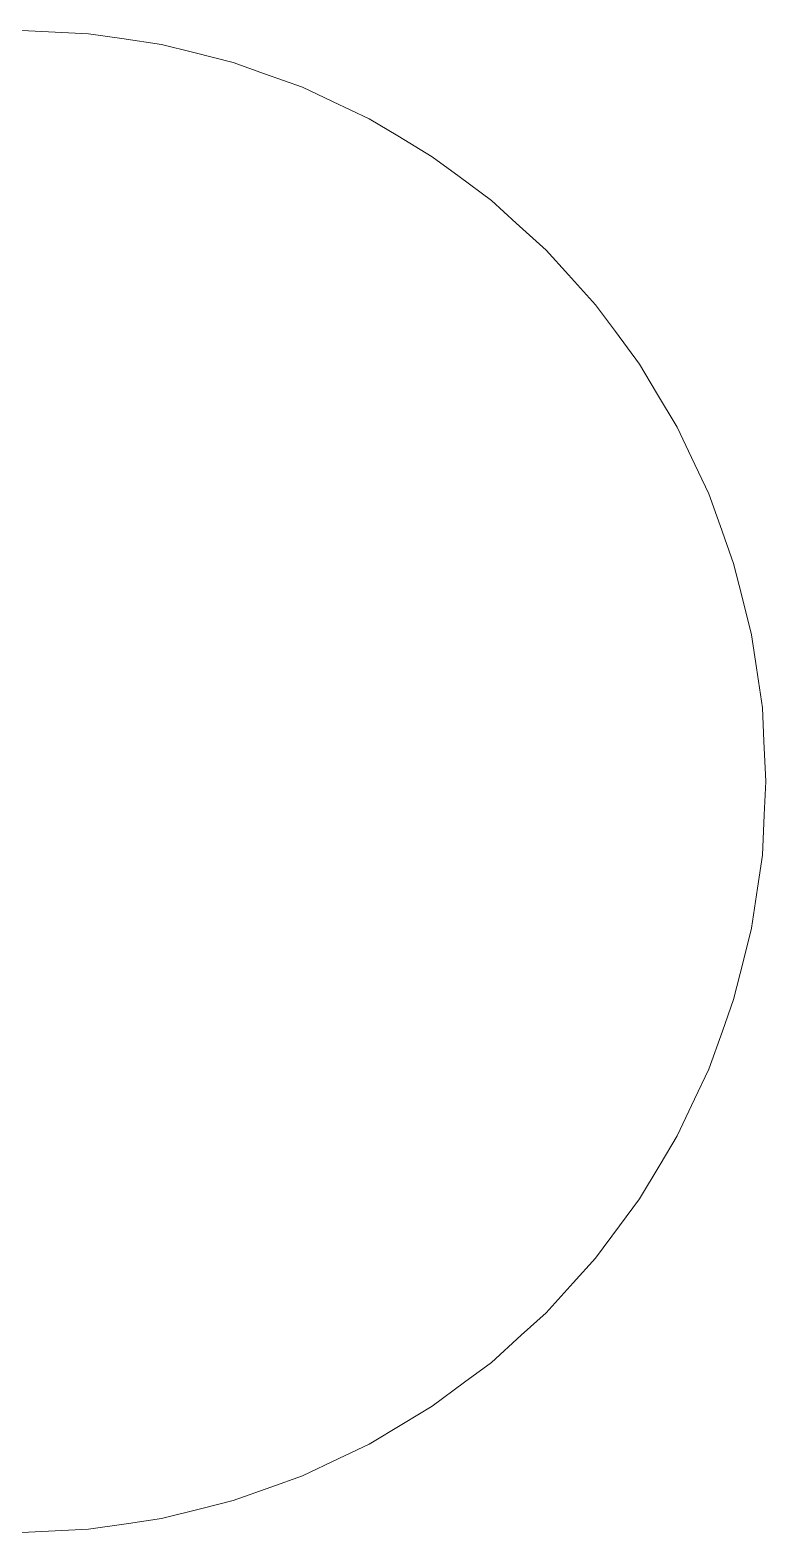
# Model space of a CAD drawing. Header units: centimetres. Extents: x -214 to 137, y -175 to 4.
# Drawn here: x 79.57 to 83.66, y -166.35 to -157.99 of the extents above; entities that cross this region are included whole.
import ezdxf

# ---------------------------------------------------------------- set-up
doc = ezdxf.new("R2010")
doc.units = ezdxf.units.CM
doc.header["$MEASUREMENT"] = 0
doc.layers.add('layer 1', color=7, linetype='Continuous')

msp = doc.modelspace()

# ---------------------------------------------------------------- linework, layer by layer
at = {"layer": 'layer 1', "color": 5, "lineweight": 9}
for points in [[(79.48457, -157.9915), (79.48457, -157.9915), (79.67038, -158.00063), (79.67038, -158.00063)], [(79.48457, -157.9915), (79.48457, -157.9915), (79.67038, -158.00063), (79.67038, -158.00063)], [(79.48457, -157.9915), (79.48457, -157.9915), (79.67038, -158.00063), (79.67038, -158.00063)], [(79.48457, -157.9915), (79.48457, -157.9915), (79.67038, -158.00063), (79.67038, -158.00063)], [(79.48457, -157.9915), (79.48457, -157.9915), (79.67038, -158.00063), (79.67038, -158.00063)], [(79.67038, -158.00063), (79.67038, -158.00063), (79.89433, -158.01163), (79.89433, -158.01163)], [(79.67038, -158.00063), (79.67038, -158.00063), (79.89433, -158.01163), (79.89433, -158.01163)], [(79.67038, -158.00063), (79.67038, -158.00063), (79.89433, -158.01163), (79.89433, -158.01163)], [(79.67038, -158.00063), (79.67038, -158.00063), (79.89433, -158.01163), (79.89433, -158.01163)], [(79.67038, -158.00063), (79.67038, -158.00063), (79.89433, -158.01163), (79.89433, -158.01163)], [(79.89433, -158.01163), (79.89433, -158.01163), (80.07833, -158.03893), (80.07833, -158.03893)], [(79.89433, -158.01163), (79.89433, -158.01163), (80.07833, -158.03893), (80.07833, -158.03893)], [(79.89433, -158.01163), (79.89433, -158.01163), (80.07833, -158.03893), (80.07833, -158.03893)], [(79.89433, -158.01163), (79.89433, -158.01163), (80.07833, -158.03893), (80.07833, -158.03893)], [(79.89433, -158.01163), (79.89433, -158.01163), (80.07833, -158.03893), (80.07833, -158.03893)], [(80.07833, -158.03893), (80.07833, -158.03893), (80.30011, -158.07183), (80.30011, -158.07183)], [(80.07833, -158.03893), (80.07833, -158.03893), (80.30011, -158.07183), (80.30011, -158.07183)], [(80.07833, -158.03893), (80.07833, -158.03893), (80.30011, -158.07183), (80.30011, -158.07183)], [(80.07833, -158.03893), (80.07833, -158.03893), (80.30011, -158.07183), (80.30011, -158.07183)], [(80.07833, -158.03893), (80.07833, -158.03893), (80.30011, -158.07183), (80.30011, -158.07183)], [(80.30011, -158.07183), (80.30011, -158.07183), (80.48056, -158.11703), (80.48056, -158.11703)], [(80.30011, -158.07183), (80.30011, -158.07183), (80.48056, -158.11703), (80.48056, -158.11703)], [(80.30011, -158.07183), (80.30011, -158.07183), (80.48056, -158.11703), (80.48056, -158.11703)], [(80.30011, -158.07183), (80.30011, -158.07183), (80.48056, -158.11703), (80.48056, -158.11703)], [(80.30011, -158.07183), (80.30011, -158.07183), (80.48056, -158.11703), (80.48056, -158.11703)], [(80.48056, -158.11703), (80.48056, -158.11703), (80.69804, -158.17151), (80.69804, -158.17151)], [(80.48056, -158.11703), (80.48056, -158.11703), (80.69804, -158.17151), (80.69804, -158.17151)], [(80.48056, -158.11703), (80.48056, -158.11703), (80.69804, -158.17151), (80.69804, -158.17151)], [(80.48056, -158.11703), (80.48056, -158.11703), (80.69804, -158.17151), (80.69804, -158.17151)], [(80.48056, -158.11703), (80.48056, -158.11703), (80.69804, -158.17151), (80.69804, -158.17151)], [(80.69804, -158.17151), (80.69804, -158.17151), (80.87319, -158.23418), (80.87319, -158.23418)], [(80.69804, -158.17151), (80.69804, -158.17151), (80.87319, -158.23418), (80.87319, -158.23418)], [(80.69804, -158.17151), (80.69804, -158.17151), (80.87319, -158.23418), (80.87319, -158.23418)], [(80.69804, -158.17151), (80.69804, -158.17151), (80.87319, -158.23418), (80.87319, -158.23418)], [(80.69804, -158.17151), (80.69804, -158.17151), (80.87319, -158.23418), (80.87319, -158.23418)], [(80.87319, -158.23418), (80.87319, -158.23418), (81.08428, -158.30971), (81.08428, -158.30971)], [(80.87319, -158.23418), (80.87319, -158.23418), (81.08428, -158.30971), (81.08428, -158.30971)], [(80.87319, -158.23418), (80.87319, -158.23418), (81.08428, -158.30971), (81.08428, -158.30971)], [(80.87319, -158.23418), (80.87319, -158.23418), (81.08428, -158.30971), (81.08428, -158.30971)], [(80.87319, -158.23418), (80.87319, -158.23418), (81.08428, -158.30971), (81.08428, -158.30971)], [(81.08428, -158.30971), (81.08428, -158.30971), (81.25244, -158.38925), (81.25244, -158.38925)], [(81.08428, -158.30971), (81.08428, -158.30971), (81.25244, -158.38925), (81.25244, -158.38925)], [(81.08428, -158.30971), (81.08428, -158.30971), (81.25244, -158.38925), (81.25244, -158.38925)], [(81.08428, -158.30971), (81.08428, -158.30971), (81.25244, -158.38925), (81.25244, -158.38925)], [(81.08428, -158.30971), (81.08428, -158.30971), (81.25244, -158.38925), (81.25244, -158.38925)], [(81.25244, -158.38925), (81.25244, -158.38925), (81.45512, -158.48511), (81.45512, -158.48511)], [(81.25244, -158.38925), (81.25244, -158.38925), (81.45512, -158.48511), (81.45512, -158.48511)], [(81.25244, -158.38925), (81.25244, -158.38925), (81.45512, -158.48511), (81.45512, -158.48511)], [(81.25244, -158.38925), (81.25244, -158.38925), (81.45512, -158.48511), (81.45512, -158.48511)], [(81.25244, -158.38925), (81.25244, -158.38925), (81.45512, -158.48511), (81.45512, -158.48511)], [(81.45512, -158.48511), (81.45512, -158.48511), (81.61467, -158.58074), (81.61467, -158.58074)], [(81.45512, -158.48511), (81.45512, -158.48511), (81.61467, -158.58074), (81.61467, -158.58074)], [(81.45512, -158.48511), (81.45512, -158.48511), (81.61467, -158.58074), (81.61467, -158.58074)], [(81.45512, -158.48511), (81.45512, -158.48511), (81.61467, -158.58074), (81.61467, -158.58074)], [(81.45512, -158.48511), (81.45512, -158.48511), (81.61467, -158.58074), (81.61467, -158.58074)], [(81.61467, -158.58074), (81.61467, -158.58074), (81.80698, -158.69601), (81.80698, -158.69601)], [(81.61467, -158.58074), (81.61467, -158.58074), (81.80698, -158.69601), (81.80698, -158.69601)], [(81.61467, -158.58074), (81.61467, -158.58074), (81.80698, -158.69601), (81.80698, -158.69601)], [(81.61467, -158.58074), (81.61467, -158.58074), (81.80698, -158.69601), (81.80698, -158.69601)], [(81.61467, -158.58074), (81.61467, -158.58074), (81.80698, -158.69601), (81.80698, -158.69601)], [(81.80698, -158.69601), (81.80698, -158.69601), (81.95639, -158.80682), (81.95639, -158.80682)], [(81.80698, -158.69601), (81.80698, -158.69601), (81.95639, -158.80682), (81.95639, -158.80682)], [(81.80698, -158.69601), (81.80698, -158.69601), (81.95639, -158.80682), (81.95639, -158.80682)], [(81.80698, -158.69601), (81.80698, -158.69601), (81.95639, -158.80682), (81.95639, -158.80682)], [(81.80698, -158.69601), (81.80698, -158.69601), (81.95639, -158.80682), (81.95639, -158.80682)], [(81.95639, -158.80682), (81.95639, -158.80682), (82.13647, -158.94037), (82.13647, -158.94037)], [(81.95639, -158.80682), (81.95639, -158.80682), (82.13647, -158.94037), (82.13647, -158.94037)], [(81.95639, -158.80682), (81.95639, -158.80682), (82.13647, -158.94037), (82.13647, -158.94037)], [(81.95639, -158.80682), (81.95639, -158.80682), (82.13647, -158.94037), (82.13647, -158.94037)], [(81.95639, -158.80682), (81.95639, -158.80682), (82.13647, -158.94037), (82.13647, -158.94037)], [(82.13647, -158.94037), (82.13647, -158.94037), (82.2743, -159.0653), (82.2743, -159.0653)], [(82.13647, -158.94037), (82.13647, -158.94037), (82.2743, -159.0653), (82.2743, -159.0653)], [(82.13647, -158.94037), (82.13647, -158.94037), (82.2743, -159.0653), (82.2743, -159.0653)], [(82.13647, -158.94037), (82.13647, -158.94037), (82.2743, -159.0653), (82.2743, -159.0653)], [(82.13647, -158.94037), (82.13647, -158.94037), (82.2743, -159.0653), (82.2743, -159.0653)], [(82.2743, -159.0653), (82.2743, -159.0653), (82.44042, -159.21586), (82.44042, -159.21586)], [(82.2743, -159.0653), (82.2743, -159.0653), (82.44042, -159.21586), (82.44042, -159.21586)], [(82.2743, -159.0653), (82.2743, -159.0653), (82.44042, -159.21586), (82.44042, -159.21586)], [(82.2743, -159.0653), (82.2743, -159.0653), (82.44042, -159.21586), (82.44042, -159.21586)], [(82.2743, -159.0653), (82.2743, -159.0653), (82.44042, -159.21586), (82.44042, -159.21586)], [(82.44042, -159.21586), (82.44042, -159.21586), (82.56535, -159.35369), (82.56535, -159.35369)], [(82.44042, -159.21586), (82.44042, -159.21586), (82.56535, -159.35369), (82.56535, -159.35369)], [(82.44042, -159.21586), (82.44042, -159.21586), (82.56535, -159.35369), (82.56535, -159.35369)], [(82.44042, -159.21586), (82.44042, -159.21586), (82.56535, -159.35369), (82.56535, -159.35369)], [(82.44042, -159.21586), (82.44042, -159.21586), (82.56535, -159.35369), (82.56535, -159.35369)], [(82.56535, -159.35369), (82.56535, -159.35369), (82.71591, -159.51982), (82.71591, -159.51982)], [(82.56535, -159.35369), (82.56535, -159.35369), (82.71591, -159.51982), (82.71591, -159.51982)], [(82.56535, -159.35369), (82.56535, -159.35369), (82.71591, -159.51982), (82.71591, -159.51982)], [(82.56535, -159.35369), (82.56535, -159.35369), (82.71591, -159.51982), (82.71591, -159.51982)], [(82.56535, -159.35369), (82.56535, -159.35369), (82.71591, -159.51982), (82.71591, -159.51982)], [(82.71591, -159.51982), (82.71591, -159.51982), (82.82672, -159.66923), (82.82672, -159.66923)], [(82.71591, -159.51982), (82.71591, -159.51982), (82.82672, -159.66923), (82.82672, -159.66923)], [(82.71591, -159.51982), (82.71591, -159.51982), (82.82672, -159.66923), (82.82672, -159.66923)], [(82.71591, -159.51982), (82.71591, -159.51982), (82.82672, -159.66923), (82.82672, -159.66923)], [(82.71591, -159.51982), (82.71591, -159.51982), (82.82672, -159.66923), (82.82672, -159.66923)], [(82.82672, -159.66923), (82.82672, -159.66923), (82.96028, -159.84932), (82.96028, -159.84932)], [(82.82672, -159.66923), (82.82672, -159.66923), (82.96028, -159.84932), (82.96028, -159.84932)], [(82.82672, -159.66923), (82.82672, -159.66923), (82.96028, -159.84932), (82.96028, -159.84932)], [(82.82672, -159.66923), (82.82672, -159.66923), (82.96028, -159.84932), (82.96028, -159.84932)], [(82.82672, -159.66923), (82.82672, -159.66923), (82.96028, -159.84932), (82.96028, -159.84932)], [(82.96028, -159.84932), (82.96028, -159.84932), (83.05591, -160.00887), (83.05591, -160.00887)], [(82.96028, -159.84932), (82.96028, -159.84932), (83.05591, -160.00887), (83.05591, -160.00887)], [(82.96028, -159.84932), (82.96028, -159.84932), (83.05591, -160.00887), (83.05591, -160.00887)], [(82.96028, -159.84932), (82.96028, -159.84932), (83.05591, -160.00887), (83.05591, -160.00887)], [(82.96028, -159.84932), (82.96028, -159.84932), (83.05591, -160.00887), (83.05591, -160.00887)], [(83.05591, -160.00887), (83.05591, -160.00887), (83.17118, -160.20118), (83.17118, -160.20118)], [(83.05591, -160.00887), (83.05591, -160.00887), (83.17118, -160.20118), (83.17118, -160.20118)], [(83.05591, -160.00887), (83.05591, -160.00887), (83.17118, -160.20118), (83.17118, -160.20118)], [(83.05591, -160.00887), (83.05591, -160.00887), (83.17118, -160.20118), (83.17118, -160.20118)], [(83.05591, -160.00887), (83.05591, -160.00887), (83.17118, -160.20118), (83.17118, -160.20118)], [(83.17118, -160.20118), (83.17118, -160.20118), (83.25071, -160.36934), (83.25071, -160.36934)], [(83.17118, -160.20118), (83.17118, -160.20118), (83.25071, -160.36934), (83.25071, -160.36934)], [(83.17118, -160.20118), (83.17118, -160.20118), (83.25071, -160.36934), (83.25071, -160.36934)], [(83.17118, -160.20118), (83.17118, -160.20118), (83.25071, -160.36934), (83.25071, -160.36934)], [(83.17118, -160.20118), (83.17118, -160.20118), (83.25071, -160.36934), (83.25071, -160.36934)], [(83.25071, -160.36934), (83.25071, -160.36934), (83.34657, -160.57202), (83.34657, -160.57202)], [(83.25071, -160.36934), (83.25071, -160.36934), (83.34657, -160.57202), (83.34657, -160.57202)], [(83.25071, -160.36934), (83.25071, -160.36934), (83.34657, -160.57202), (83.34657, -160.57202)], [(83.25071, -160.36934), (83.25071, -160.36934), (83.34657, -160.57202), (83.34657, -160.57202)], [(83.25071, -160.36934), (83.25071, -160.36934), (83.34657, -160.57202), (83.34657, -160.57202)], [(83.34657, -160.57202), (83.34657, -160.57202), (83.40924, -160.74716), (83.40924, -160.74716)], [(83.34657, -160.57202), (83.34657, -160.57202), (83.40924, -160.74716), (83.40924, -160.74716)], [(83.34657, -160.57202), (83.34657, -160.57202), (83.40924, -160.74716), (83.40924, -160.74716)], [(83.34657, -160.57202), (83.34657, -160.57202), (83.40924, -160.74716), (83.40924, -160.74716)], [(83.34657, -160.57202), (83.34657, -160.57202), (83.40924, -160.74716), (83.40924, -160.74716)], [(83.40924, -160.74716), (83.40924, -160.74716), (83.48477, -160.95826), (83.48477, -160.95826)], [(83.40924, -160.74716), (83.40924, -160.74716), (83.48477, -160.95826), (83.48477, -160.95826)], [(83.40924, -160.74716), (83.40924, -160.74716), (83.48477, -160.95826), (83.48477, -160.95826)], [(83.40924, -160.74716), (83.40924, -160.74716), (83.48477, -160.95826), (83.48477, -160.95826)], [(83.40924, -160.74716), (83.40924, -160.74716), (83.48477, -160.95826), (83.48477, -160.95826)], [(83.48477, -160.95826), (83.48477, -160.95826), (83.52996, -161.1387), (83.52996, -161.1387)], [(83.48477, -160.95826), (83.48477, -160.95826), (83.52996, -161.1387), (83.52996, -161.1387)], [(83.48477, -160.95826), (83.48477, -160.95826), (83.52996, -161.1387), (83.52996, -161.1387)], [(83.48477, -160.95826), (83.48477, -160.95826), (83.52996, -161.1387), (83.52996, -161.1387)], [(83.48477, -160.95826), (83.48477, -160.95826), (83.52996, -161.1387), (83.52996, -161.1387)], [(83.52996, -161.1387), (83.52996, -161.1387), (83.58444, -161.35619), (83.58444, -161.35619)], [(83.52996, -161.1387), (83.52996, -161.1387), (83.58444, -161.35619), (83.58444, -161.35619)], [(83.52996, -161.1387), (83.52996, -161.1387), (83.58444, -161.35619), (83.58444, -161.35619)], [(83.52996, -161.1387), (83.52996, -161.1387), (83.58444, -161.35619), (83.58444, -161.35619)], [(83.52996, -161.1387), (83.52996, -161.1387), (83.58444, -161.35619), (83.58444, -161.35619)], [(83.58444, -161.35619), (83.58444, -161.35619), (83.61173, -161.54019), (83.61173, -161.54019)], [(83.58444, -161.35619), (83.58444, -161.35619), (83.61173, -161.54019), (83.61173, -161.54019)], [(83.58444, -161.35619), (83.58444, -161.35619), (83.61173, -161.54019), (83.61173, -161.54019)], [(83.58444, -161.35619), (83.58444, -161.35619), (83.61173, -161.54019), (83.61173, -161.54019)], [(83.58444, -161.35619), (83.58444, -161.35619), (83.61173, -161.54019), (83.61173, -161.54019)], [(83.61173, -161.54019), (83.61173, -161.54019), (83.64463, -161.76197), (83.64463, -161.76197)], [(83.61173, -161.54019), (83.61173, -161.54019), (83.64463, -161.76197), (83.64463, -161.76197)], [(83.61173, -161.54019), (83.61173, -161.54019), (83.64463, -161.76197), (83.64463, -161.76197)], [(83.61173, -161.54019), (83.61173, -161.54019), (83.64463, -161.76197), (83.64463, -161.76197)], [(83.61173, -161.54019), (83.61173, -161.54019), (83.64463, -161.76197), (83.64463, -161.76197)], [(83.64463, -161.76197), (83.64463, -161.76197), (83.65376, -161.94776), (83.65376, -161.94776)], [(83.64463, -161.76197), (83.64463, -161.76197), (83.65376, -161.94776), (83.65376, -161.94776)], [(83.64463, -161.76197), (83.64463, -161.76197), (83.65376, -161.94776), (83.65376, -161.94776)], [(83.64463, -161.76197), (83.64463, -161.76197), (83.65376, -161.94776), (83.65376, -161.94776)], [(83.64463, -161.76197), (83.64463, -161.76197), (83.65376, -161.94776), (83.65376, -161.94776)], [(83.65376, -161.94776), (83.65376, -161.94776), (83.66476, -162.1717), (83.66476, -162.1717)], [(83.65376, -161.94776), (83.65376, -161.94776), (83.66476, -162.1717), (83.66476, -162.1717)], [(83.65376, -161.94776), (83.65376, -161.94776), (83.66476, -162.1717), (83.66476, -162.1717)], [(83.65376, -161.94776), (83.65376, -161.94776), (83.66476, -162.1717), (83.66476, -162.1717)], [(83.65376, -161.94776), (83.65376, -161.94776), (83.66476, -162.1717), (83.66476, -162.1717)], [(83.66476, -162.1717), (83.66476, -162.1717), (83.65563, -162.3575), (83.65563, -162.3575)], [(83.66476, -162.1717), (83.66476, -162.1717), (83.65563, -162.3575), (83.65563, -162.3575)], [(83.66476, -162.1717), (83.66476, -162.1717), (83.65563, -162.3575), (83.65563, -162.3575)], [(83.66476, -162.1717), (83.66476, -162.1717), (83.65563, -162.3575), (83.65563, -162.3575)], [(83.66476, -162.1717), (83.66476, -162.1717), (83.65563, -162.3575), (83.65563, -162.3575)], [(83.65563, -162.3575), (83.65563, -162.3575), (83.64463, -162.58143), (83.64463, -162.58143)], [(83.65563, -162.3575), (83.65563, -162.3575), (83.64463, -162.58143), (83.64463, -162.58143)], [(83.65563, -162.3575), (83.65563, -162.3575), (83.64463, -162.58143), (83.64463, -162.58143)], [(83.65563, -162.3575), (83.65563, -162.3575), (83.64463, -162.58143), (83.64463, -162.58143)], [(83.65563, -162.3575), (83.65563, -162.3575), (83.64463, -162.58143), (83.64463, -162.58143)], [(83.64463, -162.58143), (83.64463, -162.58143), (83.61733, -162.76544), (83.61733, -162.76544)], [(83.64463, -162.58143), (83.64463, -162.58143), (83.61733, -162.76544), (83.61733, -162.76544)], [(83.64463, -162.58143), (83.64463, -162.58143), (83.61733, -162.76544), (83.61733, -162.76544)], [(83.64463, -162.58143), (83.64463, -162.58143), (83.61733, -162.76544), (83.61733, -162.76544)], [(83.64463, -162.58143), (83.64463, -162.58143), (83.61733, -162.76544), (83.61733, -162.76544)], [(83.61733, -162.76544), (83.61733, -162.76544), (83.58443, -162.98721), (83.58443, -162.98721)], [(83.61733, -162.76544), (83.61733, -162.76544), (83.58443, -162.98721), (83.58443, -162.98721)], [(83.61733, -162.76544), (83.61733, -162.76544), (83.58443, -162.98721), (83.58443, -162.98721)], [(83.61733, -162.76544), (83.61733, -162.76544), (83.58443, -162.98721), (83.58443, -162.98721)], [(83.61733, -162.76544), (83.61733, -162.76544), (83.58443, -162.98721), (83.58443, -162.98721)], [(83.58443, -162.98721), (83.58443, -162.98721), (83.53924, -163.16766), (83.53924, -163.16766)], [(83.58443, -162.98721), (83.58443, -162.98721), (83.53924, -163.16766), (83.53924, -163.16766)], [(83.58443, -162.98721), (83.58443, -162.98721), (83.53924, -163.16766), (83.53924, -163.16766)], [(83.58443, -162.98721), (83.58443, -162.98721), (83.53924, -163.16766), (83.53924, -163.16766)], [(83.58443, -162.98721), (83.58443, -162.98721), (83.53924, -163.16766), (83.53924, -163.16766)], [(83.53924, -163.16766), (83.53924, -163.16766), (83.48476, -163.38514), (83.48476, -163.38514)], [(83.53924, -163.16766), (83.53924, -163.16766), (83.48476, -163.38514), (83.48476, -163.38514)], [(83.53924, -163.16766), (83.53924, -163.16766), (83.48476, -163.38514), (83.48476, -163.38514)], [(83.53924, -163.16766), (83.53924, -163.16766), (83.48476, -163.38514), (83.48476, -163.38514)], [(83.53924, -163.16766), (83.53924, -163.16766), (83.48476, -163.38514), (83.48476, -163.38514)], [(83.48476, -163.38514), (83.48476, -163.38514), (83.42209, -163.56028), (83.42209, -163.56028)], [(83.48476, -163.38514), (83.48476, -163.38514), (83.42209, -163.56028), (83.42209, -163.56028)], [(83.48476, -163.38514), (83.48476, -163.38514), (83.42209, -163.56028), (83.42209, -163.56028)], [(83.48476, -163.38514), (83.48476, -163.38514), (83.42209, -163.56028), (83.42209, -163.56028)], [(83.48476, -163.38514), (83.48476, -163.38514), (83.42209, -163.56028), (83.42209, -163.56028)], [(83.42209, -163.56028), (83.42209, -163.56028), (83.34656, -163.77139), (83.34656, -163.77139)], [(83.42209, -163.56028), (83.42209, -163.56028), (83.34656, -163.77139), (83.34656, -163.77139)], [(83.42209, -163.56028), (83.42209, -163.56028), (83.34656, -163.77139), (83.34656, -163.77139)], [(83.42209, -163.56028), (83.42209, -163.56028), (83.34656, -163.77139), (83.34656, -163.77139)], [(83.42209, -163.56028), (83.42209, -163.56028), (83.34656, -163.77139), (83.34656, -163.77139)], [(83.34656, -163.77139), (83.34656, -163.77139), (83.26702, -163.93954), (83.26702, -163.93954)], [(83.34656, -163.77139), (83.34656, -163.77139), (83.26702, -163.93954), (83.26702, -163.93954)], [(83.34656, -163.77139), (83.34656, -163.77139), (83.26702, -163.93954), (83.26702, -163.93954)], [(83.34656, -163.77139), (83.34656, -163.77139), (83.26702, -163.93954), (83.26702, -163.93954)], [(83.34656, -163.77139), (83.34656, -163.77139), (83.26702, -163.93954), (83.26702, -163.93954)], [(83.26702, -163.93954), (83.26702, -163.93954), (83.17116, -164.14222), (83.17116, -164.14222)], [(83.26702, -163.93954), (83.26702, -163.93954), (83.17116, -164.14222), (83.17116, -164.14222)], [(83.26702, -163.93954), (83.26702, -163.93954), (83.17116, -164.14222), (83.17116, -164.14222)], [(83.26702, -163.93954), (83.26702, -163.93954), (83.17116, -164.14222), (83.17116, -164.14222)], [(83.26702, -163.93954), (83.26702, -163.93954), (83.17116, -164.14222), (83.17116, -164.14222)], [(83.17116, -164.14222), (83.17116, -164.14222), (83.07553, -164.30178), (83.07553, -164.30178)], [(83.17116, -164.14222), (83.17116, -164.14222), (83.07553, -164.30178), (83.07553, -164.30178)], [(83.17116, -164.14222), (83.17116, -164.14222), (83.07553, -164.30178), (83.07553, -164.30178)], [(83.17116, -164.14222), (83.17116, -164.14222), (83.07553, -164.30178), (83.07553, -164.30178)], [(83.17116, -164.14222), (83.17116, -164.14222), (83.07553, -164.30178), (83.07553, -164.30178)], [(83.07553, -164.30178), (83.07553, -164.30178), (82.96026, -164.49408), (82.96026, -164.49408)], [(83.07553, -164.30178), (83.07553, -164.30178), (82.96026, -164.49408), (82.96026, -164.49408)], [(83.07553, -164.30178), (83.07553, -164.30178), (82.96026, -164.49408), (82.96026, -164.49408)], [(83.07553, -164.30178), (83.07553, -164.30178), (82.96026, -164.49408), (82.96026, -164.49408)], [(83.07553, -164.30178), (83.07553, -164.30178), (82.96026, -164.49408), (82.96026, -164.49408)], [(82.96026, -164.49408), (82.96026, -164.49408), (82.84945, -164.64349), (82.84945, -164.64349)], [(82.96026, -164.49408), (82.96026, -164.49408), (82.84945, -164.64349), (82.84945, -164.64349)], [(82.96026, -164.49408), (82.96026, -164.49408), (82.84945, -164.64349), (82.84945, -164.64349)], [(82.96026, -164.49408), (82.96026, -164.49408), (82.84945, -164.64349), (82.84945, -164.64349)], [(82.96026, -164.49408), (82.96026, -164.49408), (82.84945, -164.64349), (82.84945, -164.64349)], [(82.84945, -164.64349), (82.84945, -164.64349), (82.71589, -164.82357), (82.71589, -164.82357)], [(82.84945, -164.64349), (82.84945, -164.64349), (82.71589, -164.82357), (82.71589, -164.82357)], [(82.84945, -164.64349), (82.84945, -164.64349), (82.71589, -164.82357), (82.71589, -164.82357)], [(82.84945, -164.64349), (82.84945, -164.64349), (82.71589, -164.82357), (82.71589, -164.82357)], [(82.84945, -164.64349), (82.84945, -164.64349), (82.71589, -164.82357), (82.71589, -164.82357)], [(82.71589, -164.82357), (82.71589, -164.82357), (82.59097, -164.96141), (82.59097, -164.96141)], [(82.71589, -164.82357), (82.71589, -164.82357), (82.59097, -164.96141), (82.59097, -164.96141)], [(82.71589, -164.82357), (82.71589, -164.82357), (82.59097, -164.96141), (82.59097, -164.96141)], [(82.71589, -164.82357), (82.71589, -164.82357), (82.59097, -164.96141), (82.59097, -164.96141)], [(82.71589, -164.82357), (82.71589, -164.82357), (82.59097, -164.96141), (82.59097, -164.96141)], [(82.59097, -164.96141), (82.59097, -164.96141), (82.4404, -165.12753), (82.4404, -165.12753)], [(82.59097, -164.96141), (82.59097, -164.96141), (82.4404, -165.12753), (82.4404, -165.12753)], [(82.59097, -164.96141), (82.59097, -164.96141), (82.4404, -165.12753), (82.4404, -165.12753)], [(82.59097, -164.96141), (82.59097, -164.96141), (82.4404, -165.12753), (82.4404, -165.12753)], [(82.59097, -164.96141), (82.59097, -164.96141), (82.4404, -165.12753), (82.4404, -165.12753)], [(82.4404, -165.12753), (82.4404, -165.12753), (82.30257, -165.25245), (82.30257, -165.25245)], [(82.4404, -165.12753), (82.4404, -165.12753), (82.30257, -165.25245), (82.30257, -165.25245)], [(82.4404, -165.12753), (82.4404, -165.12753), (82.30257, -165.25245), (82.30257, -165.25245)], [(82.4404, -165.12753), (82.4404, -165.12753), (82.30257, -165.25245), (82.30257, -165.25245)], [(82.4404, -165.12753), (82.4404, -165.12753), (82.30257, -165.25245), (82.30257, -165.25245)], [(82.30257, -165.25245), (82.30257, -165.25245), (82.13645, -165.40302), (82.13645, -165.40302)], [(82.30257, -165.25245), (82.30257, -165.25245), (82.13645, -165.40302), (82.13645, -165.40302)], [(82.30257, -165.25245), (82.30257, -165.25245), (82.13645, -165.40302), (82.13645, -165.40302)], [(82.30257, -165.25245), (82.30257, -165.25245), (82.13645, -165.40302), (82.13645, -165.40302)], [(82.30257, -165.25245), (82.30257, -165.25245), (82.13645, -165.40302), (82.13645, -165.40302)], [(82.13645, -165.40302), (82.13645, -165.40302), (81.98703, -165.51383), (81.98703, -165.51383)], [(82.13645, -165.40302), (82.13645, -165.40302), (81.98703, -165.51383), (81.98703, -165.51383)], [(82.13645, -165.40302), (82.13645, -165.40302), (81.98703, -165.51383), (81.98703, -165.51383)], [(82.13645, -165.40302), (82.13645, -165.40302), (81.98703, -165.51383), (81.98703, -165.51383)], [(82.13645, -165.40302), (82.13645, -165.40302), (81.98703, -165.51383), (81.98703, -165.51383)], [(81.98703, -165.51383), (81.98703, -165.51383), (81.80695, -165.64739), (81.80695, -165.64739)], [(81.98703, -165.51383), (81.98703, -165.51383), (81.80695, -165.64739), (81.80695, -165.64739)], [(81.98703, -165.51383), (81.98703, -165.51383), (81.80695, -165.64739), (81.80695, -165.64739)], [(81.98703, -165.51383), (81.98703, -165.51383), (81.80695, -165.64739), (81.80695, -165.64739)], [(81.98703, -165.51383), (81.98703, -165.51383), (81.80695, -165.64739), (81.80695, -165.64739)], [(81.80695, -165.64739), (81.80695, -165.64739), (81.6474, -165.74302), (81.6474, -165.74302)], [(81.80695, -165.64739), (81.80695, -165.64739), (81.6474, -165.74302), (81.6474, -165.74302)], [(81.80695, -165.64739), (81.80695, -165.64739), (81.6474, -165.74302), (81.6474, -165.74302)], [(81.80695, -165.64739), (81.80695, -165.64739), (81.6474, -165.74302), (81.6474, -165.74302)], [(81.80695, -165.64739), (81.80695, -165.64739), (81.6474, -165.74302), (81.6474, -165.74302)], [(81.6474, -165.74302), (81.6474, -165.74302), (81.45509, -165.85828), (81.45509, -165.85828)], [(81.6474, -165.74302), (81.6474, -165.74302), (81.45509, -165.85828), (81.45509, -165.85828)], [(81.6474, -165.74302), (81.6474, -165.74302), (81.45509, -165.85828), (81.45509, -165.85828)], [(81.6474, -165.74302), (81.6474, -165.74302), (81.45509, -165.85828), (81.45509, -165.85828)], [(81.6474, -165.74302), (81.6474, -165.74302), (81.45509, -165.85828), (81.45509, -165.85828)], [(81.45509, -165.85828), (81.45509, -165.85828), (81.28693, -165.93781), (81.28693, -165.93781)], [(81.45509, -165.85828), (81.45509, -165.85828), (81.28693, -165.93781), (81.28693, -165.93781)], [(81.45509, -165.85828), (81.45509, -165.85828), (81.28693, -165.93781), (81.28693, -165.93781)], [(81.45509, -165.85828), (81.45509, -165.85828), (81.28693, -165.93781), (81.28693, -165.93781)], [(81.45509, -165.85828), (81.45509, -165.85828), (81.28693, -165.93781), (81.28693, -165.93781)], [(81.28693, -165.93781), (81.28693, -165.93781), (81.08425, -166.03367), (81.08425, -166.03367)], [(81.28693, -165.93781), (81.28693, -165.93781), (81.08425, -166.03367), (81.08425, -166.03367)], [(81.28693, -165.93781), (81.28693, -165.93781), (81.08425, -166.03367), (81.08425, -166.03367)], [(81.28693, -165.93781), (81.28693, -165.93781), (81.08425, -166.03367), (81.08425, -166.03367)], [(81.28693, -165.93781), (81.28693, -165.93781), (81.08425, -166.03367), (81.08425, -166.03367)], [(81.08425, -166.03367), (81.08425, -166.03367), (80.90911, -166.09634), (80.90911, -166.09634)], [(81.08425, -166.03367), (81.08425, -166.03367), (80.90911, -166.09634), (80.90911, -166.09634)], [(81.08425, -166.03367), (81.08425, -166.03367), (80.90911, -166.09634), (80.90911, -166.09634)], [(81.08425, -166.03367), (81.08425, -166.03367), (80.90911, -166.09634), (80.90911, -166.09634)], [(81.08425, -166.03367), (81.08425, -166.03367), (80.90911, -166.09634), (80.90911, -166.09634)], [(80.90911, -166.09634), (80.90911, -166.09634), (80.69801, -166.17188), (80.69801, -166.17188)], [(80.90911, -166.09634), (80.90911, -166.09634), (80.69801, -166.17188), (80.69801, -166.17188)], [(80.90911, -166.09634), (80.90911, -166.09634), (80.69801, -166.17188), (80.69801, -166.17188)], [(80.90911, -166.09634), (80.90911, -166.09634), (80.69801, -166.17188), (80.69801, -166.17188)], [(80.90911, -166.09634), (80.90911, -166.09634), (80.69801, -166.17188), (80.69801, -166.17188)], [(80.69801, -166.17188), (80.69801, -166.17188), (80.51756, -166.21707), (80.51756, -166.21707)], [(80.69801, -166.17188), (80.69801, -166.17188), (80.51756, -166.21707), (80.51756, -166.21707)], [(80.69801, -166.17188), (80.69801, -166.17188), (80.51756, -166.21707), (80.51756, -166.21707)], [(80.69801, -166.17188), (80.69801, -166.17188), (80.51756, -166.21707), (80.51756, -166.21707)], [(80.69801, -166.17188), (80.69801, -166.17188), (80.51756, -166.21707), (80.51756, -166.21707)], [(80.30008, -166.27155), (80.30008, -166.27155), (80.11608, -166.29884), (80.11608, -166.29884)], [(80.30008, -166.27155), (80.30008, -166.27155), (80.11608, -166.29884), (80.11608, -166.29884)], [(80.30008, -166.27155), (80.30008, -166.27155), (80.11608, -166.29884), (80.11608, -166.29884)], [(80.30008, -166.27155), (80.30008, -166.27155), (80.11608, -166.29884), (80.11608, -166.29884)], [(80.30008, -166.27155), (80.30008, -166.27155), (80.11608, -166.29884), (80.11608, -166.29884)], [(80.51756, -166.21707), (80.51756, -166.21707), (80.30008, -166.27155), (80.30008, -166.27155)], [(80.51756, -166.21707), (80.51756, -166.21707), (80.30008, -166.27155), (80.30008, -166.27155)], [(80.51756, -166.21707), (80.51756, -166.21707), (80.30008, -166.27155), (80.30008, -166.27155)], [(80.51756, -166.21707), (80.51756, -166.21707), (80.30008, -166.27155), (80.30008, -166.27155)], [(80.51756, -166.21707), (80.51756, -166.21707), (80.30008, -166.27155), (80.30008, -166.27155)], [(79.70851, -166.34087), (79.70851, -166.34087), (79.48457, -166.35187), (79.48457, -166.35187)], [(79.70851, -166.34087), (79.70851, -166.34087), (79.48457, -166.35187), (79.48457, -166.35187)], [(79.70851, -166.34087), (79.70851, -166.34087), (79.48457, -166.35187), (79.48457, -166.35187)], [(79.70851, -166.34087), (79.70851, -166.34087), (79.48457, -166.35187), (79.48457, -166.35187)], [(79.70851, -166.34087), (79.70851, -166.34087), (79.48457, -166.35187), (79.48457, -166.35187)], [(79.8943, -166.33174), (79.8943, -166.33174), (79.70851, -166.34087), (79.70851, -166.34087)], [(79.8943, -166.33174), (79.8943, -166.33174), (79.70851, -166.34087), (79.70851, -166.34087)], [(79.8943, -166.33174), (79.8943, -166.33174), (79.70851, -166.34087), (79.70851, -166.34087)], [(79.8943, -166.33174), (79.8943, -166.33174), (79.70851, -166.34087), (79.70851, -166.34087)], [(79.8943, -166.33174), (79.8943, -166.33174), (79.70851, -166.34087), (79.70851, -166.34087)], [(80.11608, -166.29884), (80.11608, -166.29884), (79.8943, -166.33174), (79.8943, -166.33174)], [(80.11608, -166.29884), (80.11608, -166.29884), (79.8943, -166.33174), (79.8943, -166.33174)], [(80.11608, -166.29884), (80.11608, -166.29884), (79.8943, -166.33174), (79.8943, -166.33174)], [(80.11608, -166.29884), (80.11608, -166.29884), (79.8943, -166.33174), (79.8943, -166.33174)], [(80.11608, -166.29884), (80.11608, -166.29884), (79.8943, -166.33174), (79.8943, -166.33174)]]:
    msp.add_open_spline(points, degree=3, dxfattribs=at)

doc.saveas('drawing.dxf')
